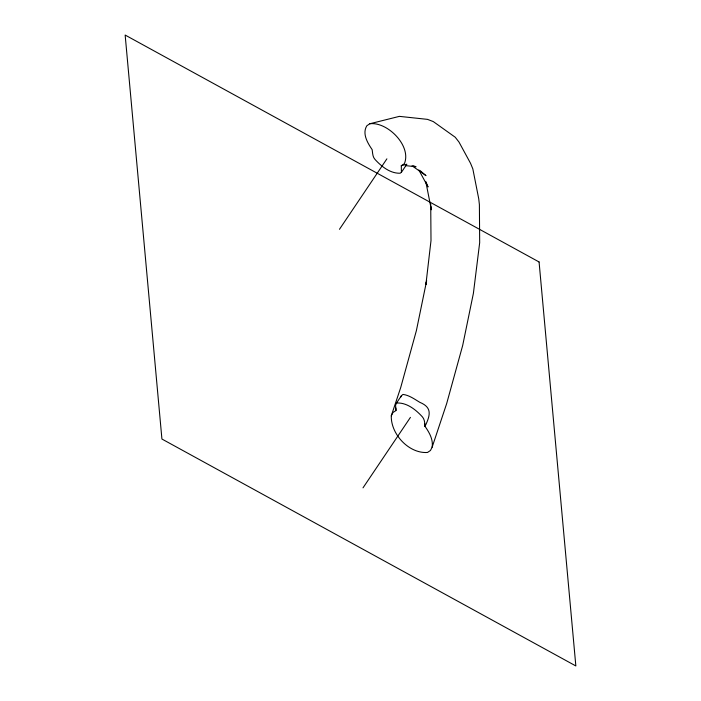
<?xml version="1.0" encoding="UTF-8"?>
<svg xmlns="http://www.w3.org/2000/svg" width="701" height="701" viewBox="0 0 701 701"><rect width="100%" height="100%" fill="white"/><g stroke="black" fill="none" stroke-linecap="round" stroke-linejoin="round"><path stroke-width="1.05" d="M426.664 280.645L416.385 330.618L400.735 387.46L391.289 415.798C390.711 434.077 408.902 453.801 427.522 452.46L430.467 450.471L432.131 447.194L446.703 403.478L462.686 345.453L473.394 293.342L479.677 242.686L479.388 204.613L478.748 198.865L472.825 168.862L470.537 163.307L458.997 142.066L455.221 137.23L433.279 121.58L427.531 119.372L399.395 116.366L369.795 123.762L366.851 125.751C361.944 133.602 367.604 143.004 372.152 149.637C372.687 152.958 372.503 156.779 375.035 159.469C381.423 166.426 390.212 173.559 400.122 173.226L401.419 172.297L406.869 164.2L401.287 165.708L401.419 172.297M432.131 447.194C433.376 439.641 429.345 432.543 425.165 426.576C424.64 423.264 424.815 419.443 422.291 416.753C415.895 409.796 407.106 402.663 397.195 402.996L395.907 403.916L395.574 405.493L396.039 410.514L392.954 412.521L391.289 415.798M426.488 281.557L425.901 284.518L431.001 240.583L430.721 204.009M425.008 426.401C430.475 415.027 432.219 407.465 419.855 402.348C414.554 399.193 409.2 395.18 402.961 394.426L401.358 395.811L395.907 403.916M401.358 395.811L400.797 397.046M339.468 229.306L386.891 158.838M363.004 487.852L410.427 417.384M369.795 123.762C387.513 121.466 411.811 146.062 404.363 163.701L401.287 165.708M405.572 165.62L416.052 166.777L413.178 165.673M412.048 165.795L425.998 175.636L419.794 170.369M418.812 169.975L428.039 186.965L426.138 182.33M425.752 181.401L431.36 209.757L431.036 206.883M424.788 423.93L425.165 426.576M395.811 408.043L395.899 410.532M539.078 261.972L125.155 35.05L161.922 439.028L575.845 665.95L539.078 261.972"/></g></svg>
